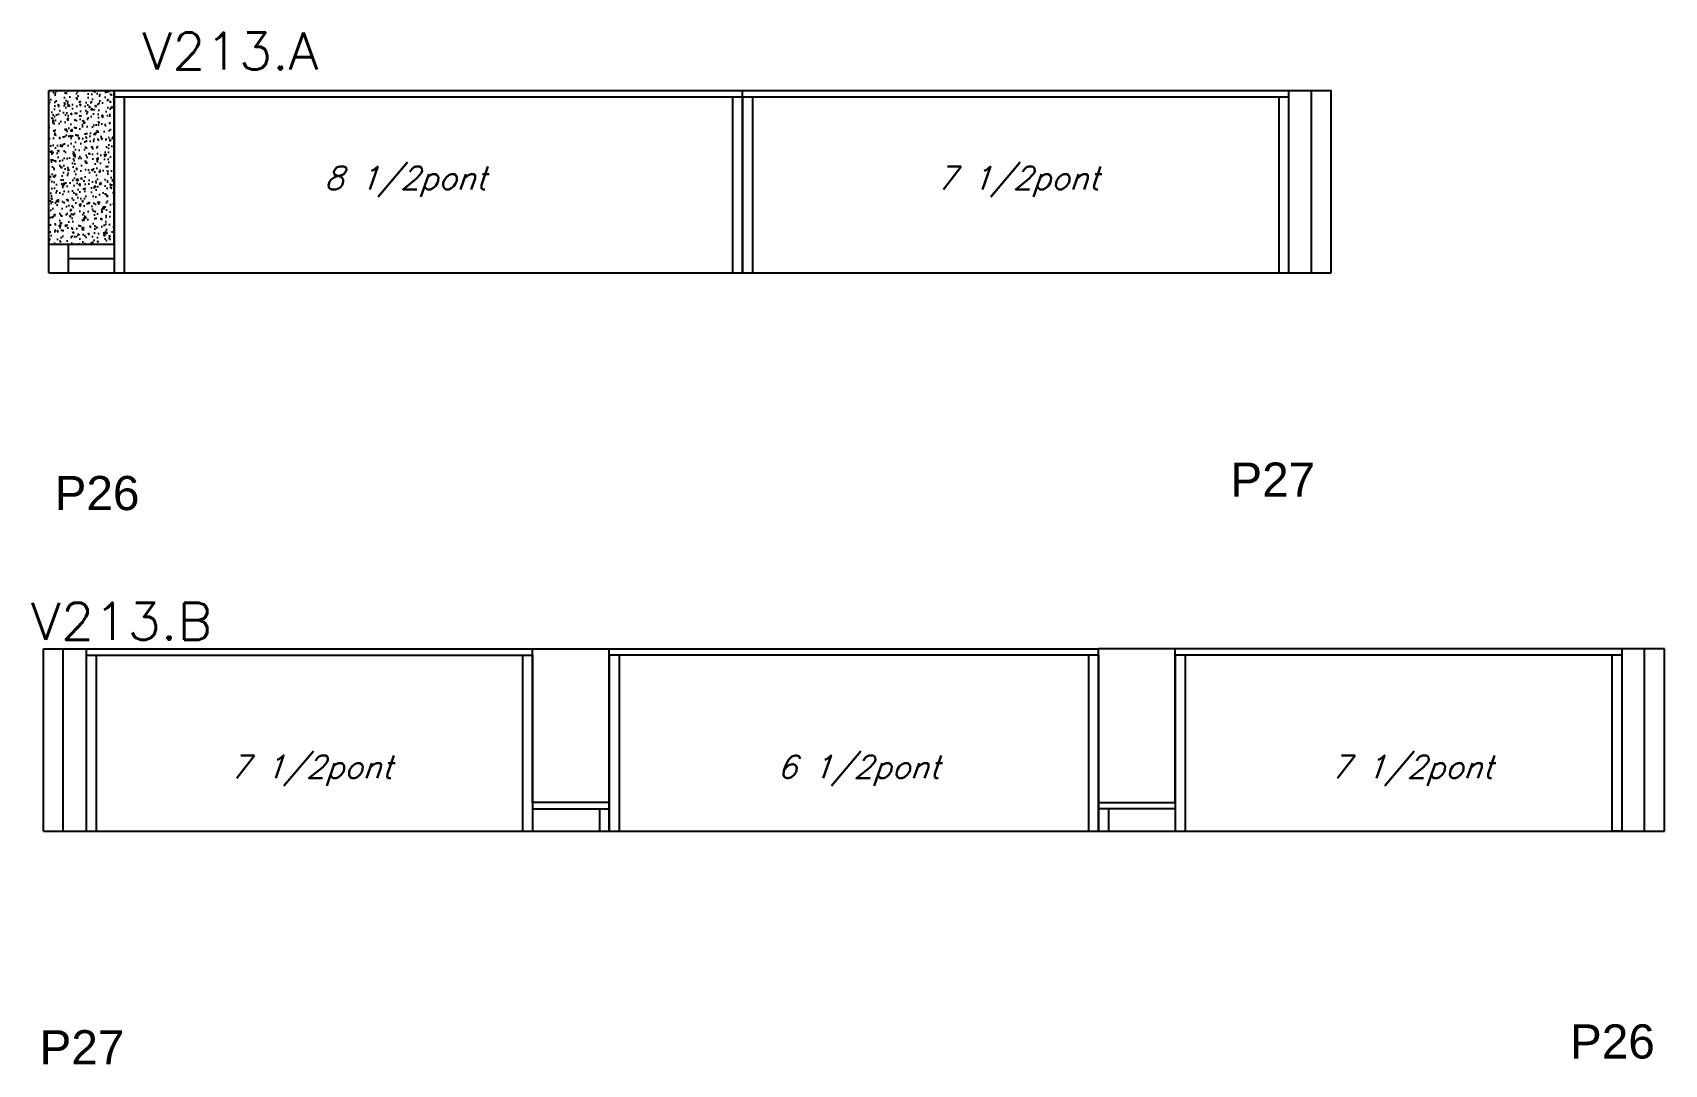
# Model space of a CAD drawing. Header units: millimetres. Extents: x 3545 to 4119, y 7414 to 7776.
import ezdxf

# ---------------------------------------------------------------- set-up
doc = ezdxf.new("R2010")
doc.units = ezdxf.units.MM
for name, color, linetype in [('5', 5, 'Continuous'), ('COTA', 241, 'Continuous'), ('Painéis', 200, 'Continuous'), ('SARR_2.2x7', 40, 'Continuous'), ('SARR_3.5x7', 81, 'Continuous'), ('SARR_EDITAR', 141, 'Continuous'), ('texto', 7, 'Continuous')]:
    doc.layers.add(name, color=color, linetype=linetype)
doc.layers.add('Texto Seção', color=7, linetype='Continuous', lineweight=15)
doc.styles.add('REGUA-120', font='ROMANS.shx', dxfattribs={"height": 15})
doc.styles.add('Romans', font='romans.shx')
doc.styles.get("Standard").update_dxf_attribs({"font": 'arial.ttf'})

msp = doc.modelspace()

# ---------------------------------------------------------------- hatches: boundary and pattern name
at = {"layer": 'COTA', "linetype": 'ByBlock'}
h = msp.add_hatch(dxfattribs=at)
h.set_pattern_fill('AR-CONC', color=256, scale=0.03)
h.set_pattern_definition([(50, (-127477.211, -26248.1975), (5.46554007, -0.47817257), [0.5715, -6.2865]), (355, (-127477.211, -26248.1975), (-1.05730264, 5.73170536), [0.4572, -5.02921753]), (100.4514447, (-127476.756, -26248.2373), (4.40823741, 5.25353256), [0.48570026, -5.34270734]), (46.1842, (-127477.211, -26246.6735), (8.13237123, -1.26126984), [0.85725, -9.42975]), (96.6355576, (-127476.5335, -26246.7786), (7.122124, 7.42278374), [0.7285507, -8.01406824]), (351.184151, (-127477.211, -26246.6735), (7.122124, 7.42278374), [0.685799, -7.54379196]), (21, (-127476.449, -26247.0545), (4.54843174, -3.06795595), [0.5715, -6.2865]), (326, (-127476.449, -26247.0545), (1.85406085, 5.52563898), [0.4572, -5.0292]), (71.451445, (-127476.07, -26247.31), (6.40249258, 2.45768307), [0.48570026, -5.34269813]), (37.5, (-127477.2112, -26248.1975), (0.092658098, 2.536651166), [0, -4.96824, 0, -5.1054, 0, -5.04825]), (7.5, (-127477.2112, -26248.1975), (2.004589875, 3.005417245), [0, -2.91084, 0, -4.85394, 0, -1.92405]), (327.5, (-127478.9105, -26248.1975), (4.067717855, -0.17186232), [0, -1.905, 0, -5.9436, 0, -7.8867]), (317.5, (-127479.6725, -26248.1975), (4.44387544, 0.76279473), [0, -2.4765, 0, -3.94716, 0, -5.6007])])
h.paths.add_polyline_path([(3573.46, 7701.76), (3573.46, 7755.76), (3550.46, 7755.76), (3550.46, 7701.76)])

# ---------------------------------------------------------------- linework, layer by layer
for p, q in [((3550.46, 7755.76), (3573.46, 7755.76)), ((3550.46, 7701.76), (3550.46, 7755.76)), ((3720.59, 7559.57), (3747.59, 7559.57)), ((3946.59, 7559.57), (3919.59, 7559.57))]:
    msp.add_line(p, q, dxfattribs=at)
at = {"layer": 'Painéis', "linetype": 'ByBlock'}
for p, q in [((3573.46, 7755.76), (4001.46, 7755.76)), ((3794.46, 7691.76), (3794.46, 7755.76)), ((3550.46, 7691.76), (3550.46, 7701.76)), ((3550.46, 7691.76), (4001.46, 7691.76)), ((3548.59, 7559.57), (3720.59, 7559.57)), ((3548.59, 7495.57), (3548.59, 7559.57)), ((3747.59, 7495.57), (3747.59, 7559.57)), ((3919.59, 7495.57), (3919.59, 7559.57)), ((4118.59, 7559.57), (3946.59, 7559.57)), ((4118.59, 7495.57), (4118.59, 7559.57)), ((3548.59, 7495.57), (4118.59, 7495.57))]:
    msp.add_line(p, q, dxfattribs=at)
at = {"layer": 'Painéis'}
for p, q in [((3573.46, 7701.76), (3573.46, 7755.76)), ((4001.46, 7691.76), (4001.46, 7755.76)), ((3550.46, 7701.76), (3573.46, 7701.76)), ((3720.59, 7505.57), (3720.59, 7559.57)), ((3747.59, 7559.57), (3919.59, 7559.57)), ((3946.59, 7505.57), (3946.59, 7559.57)), ((3747.59, 7505.57), (3720.59, 7505.57)), ((3919.59, 7505.57), (3946.59, 7505.57))]:
    msp.add_line(p, q, dxfattribs=at)
at = {"layer": 'SARR_2.2x7', "linetype": 'Continuous'}
for p, q in [((3573.46, 7753.56), (3794.46, 7753.56)), ((3794.46, 7753.56), (3986.46, 7753.56)), ((3994.46, 7691.76), (3994.46, 7755.76)), ((3557.46, 7691.76), (3557.46, 7701.76)), ((3555.59, 7495.57), (3555.59, 7559.57)), ((3563.59, 7557.37), (3720.59, 7557.37)), ((3919.59, 7557.37), (3747.59, 7557.37)), ((4103.59, 7557.37), (3946.59, 7557.37)), ((4111.59, 7495.57), (4111.59, 7559.57)), ((3720.59, 7503.37), (3747.59, 7503.37)), ((3946.59, 7503.37), (3919.59, 7503.37))]:
    msp.add_line(p, q, dxfattribs=at)
at = {"layer": 'SARR_3.5x7'}
for p, q in [((3573.46, 7755.76), (3573.46, 7691.76)), ((3576.96, 7753.56), (3576.96, 7691.76)), ((3790.96, 7753.56), (3790.96, 7691.76)), ((3794.46, 7753.56), (3794.46, 7691.76)), ((3797.96, 7753.56), (3797.96, 7691.76)), ((3982.96, 7753.56), (3982.96, 7691.76)), ((3986.46, 7755.76), (3986.46, 7691.76)), ((3790.96, 7691.76), (3794.46, 7691.76)), ((3794.46, 7691.76), (3797.96, 7691.76)), ((3563.59, 7559.57), (3563.59, 7495.57)), ((3567.09, 7557.37), (3567.09, 7495.57)), ((3717.09, 7557.37), (3717.09, 7495.57)), ((3720.59, 7557.37), (3720.59, 7495.57)), ((3747.59, 7557.37), (3747.59, 7495.57)), ((3751.09, 7557.37), (3751.09, 7495.57)), ((3916.09, 7557.37), (3916.09, 7495.57)), ((3919.59, 7557.37), (3919.59, 7495.57)), ((3946.59, 7557.37), (3946.59, 7495.57)), ((3950.09, 7557.37), (3950.09, 7495.57)), ((4100.09, 7557.37), (4100.09, 7495.57)), ((4103.59, 7559.57), (4103.59, 7495.57)), ((3744.09, 7503.37), (3744.09, 7495.57)), ((3923.09, 7503.37), (3923.09, 7495.57)), ((3563.59, 7495.57), (3567.09, 7495.57)), ((3744.09, 7495.57), (3747.59, 7495.57)), ((3747.59, 7495.57), (3751.09, 7495.57)), ((4103.59, 7495.57), (4100.09, 7495.57))]:
    msp.add_line(p, q, dxfattribs=at)
at = {"layer": 'SARR_EDITAR', "linetype": 'Continuous'}
msp.add_line((3557.46, 7696.76), (3573.46, 7696.76), dxfattribs=at)

# ---------------------------------------------------------------- texts
at = {"layer": '5', "linetype": 'Continuous'}
for s, rotation, p in [('P26', 0.00004, (3552.53, 7608.33)), ('P27', 359.99996, (3965.97, 7613.05)), ('P27', 0.00004, (3547.23, 7413.58)), ('P26', 0.00004, (4085.4, 7415.63))]:
    msp.add_text(s, height=12, rotation=rotation, dxfattribs=at).set_placement(p)
at = {"layer": 'texto', "color": 2, "char_height": 8, "attachment_point": 5, "style": 'Romans'}
for s, insert in [('{\\Q19;\\C256;8 1/2pont}', (3675.91, 7723.72)), ('{\\Q19;\\C256;7 1/2pont}', (3891.37, 7723.72)), ('{\\Q19;\\C256;7 1/2pont}', (3642.82, 7516.79)), ('{\\Q19;\\C256;6 1/2pont}', (3835.33, 7516.79)), ('{\\Q19;\\C256;7 1/2pont}', (4029.91, 7516.79))]:
    msp.add_mtext(s, dxfattribs=dict(at, insert=insert))
at = {"layer": 'Texto Seção', "style": 'REGUA-120', "width": 1.05}
for s, p in [('V213.A', (3583.35, 7763.11)), ('V213.B', (3544.21, 7562.8))]:
    msp.add_text(s, height=13, dxfattribs=at).set_placement(p)

doc.saveas('drawing.dxf')
